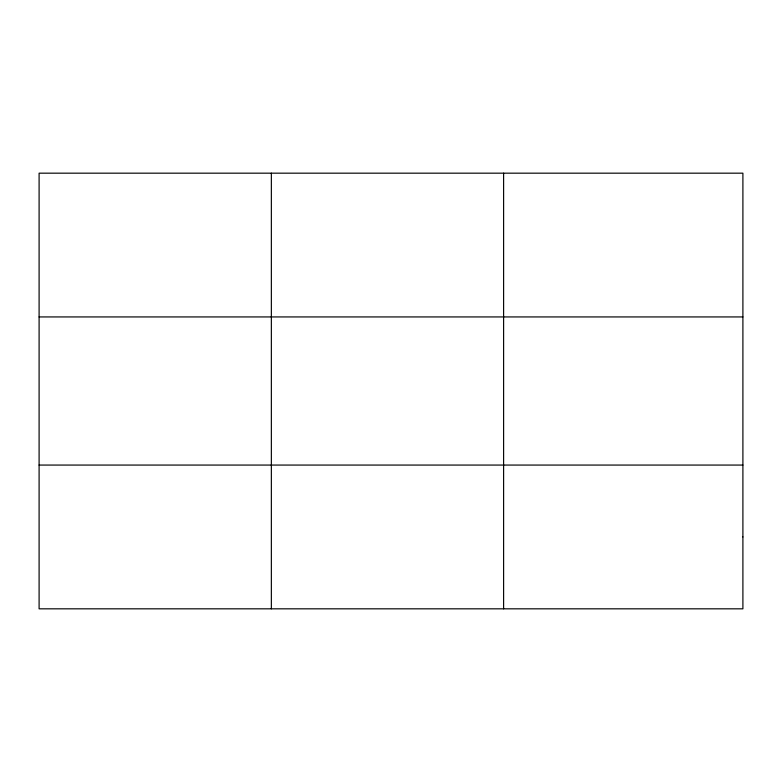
<?xml version="1.0" encoding="UTF-8"?>
<svg xmlns="http://www.w3.org/2000/svg" width="782" height="782" viewBox="0 0 782 782"><rect width="100%" height="100%" fill="white"/><g stroke="black" fill="none" stroke-linecap="round" stroke-linejoin="round"><path stroke-width="1.17" d="M271.354 608.826L271.354 173.174M503.608 608.826L503.608 173.174M39.1 316.935L742.9 316.935M39.1 465.065L742.9 465.065M742.9 536.941L742.9 608.826L39.1 608.826L39.1 173.174L742.9 173.174L742.9 536.941"/></g></svg>
